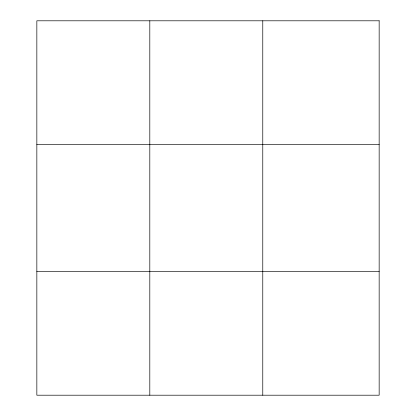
<?xml version="1.0" encoding="UTF-8"?>
<svg xmlns="http://www.w3.org/2000/svg" width="416" height="416" viewBox="0 0 416 416"><rect width="100%" height="100%" fill="white"/><g stroke="black" fill="none" stroke-linecap="round" stroke-linejoin="round"><path stroke-width="0.62" d="M149.807 20.8L149.807 395.2M262.772 20.8L262.772 395.2M36.842 144.352L379.158 144.352M36.842 271.648L379.158 271.648M379.158 20.8L379.158 395.2L36.842 395.2L36.842 20.8L379.158 20.8"/></g></svg>
